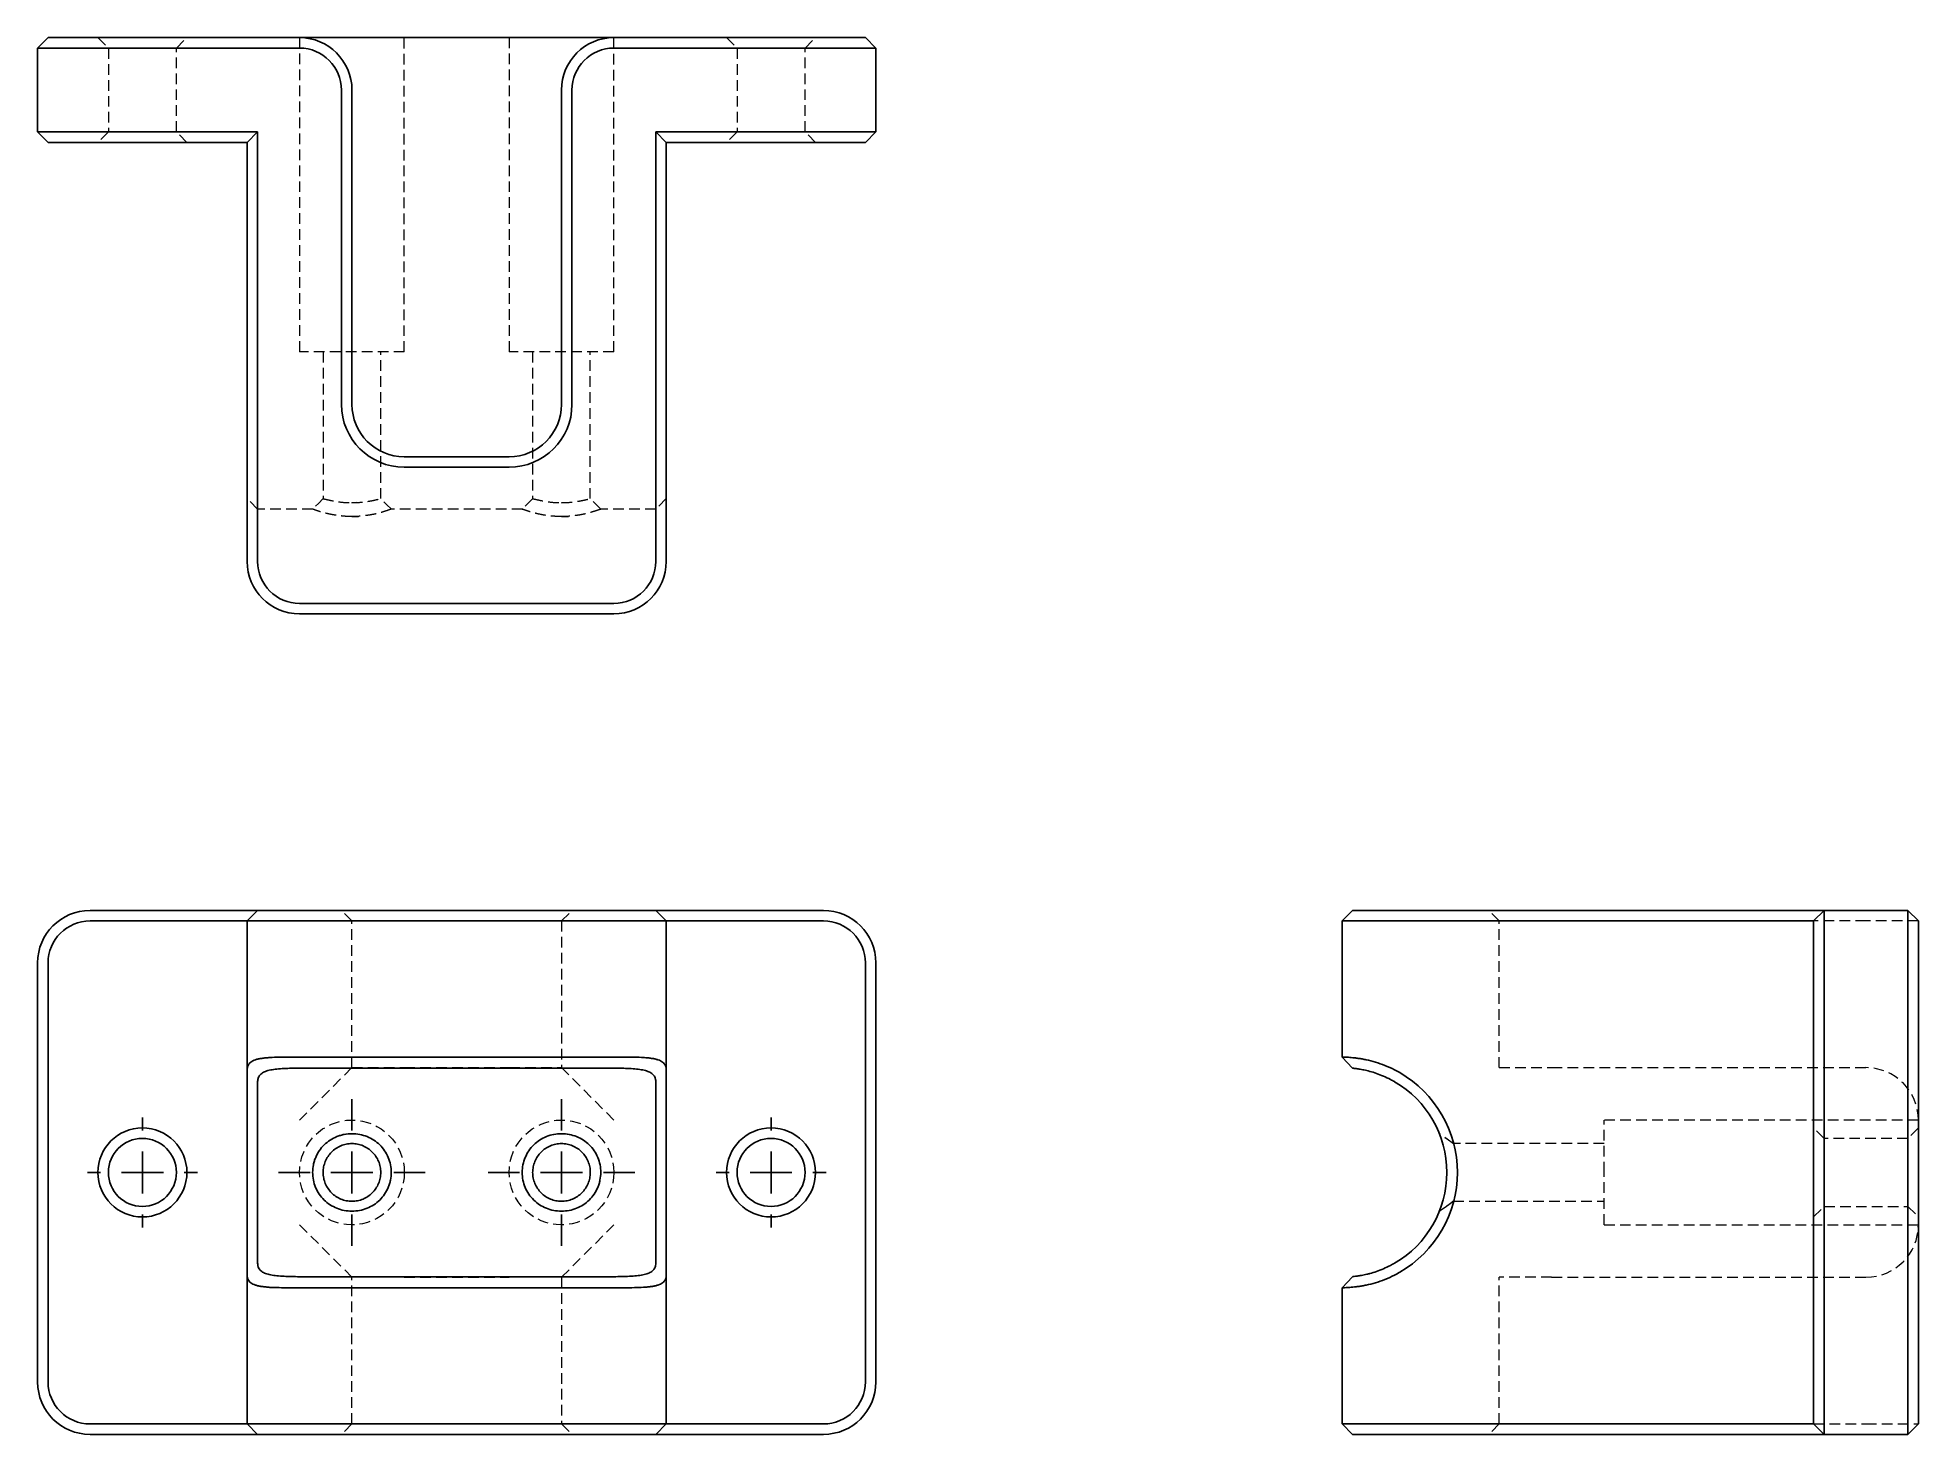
# Model space of a CAD drawing. Header units: millimetres. Extents: x 33 to 257, y 26 to 192.
import ezdxf

# ---------------------------------------------------------------- set-up
doc = ezdxf.new("R2010")
doc.units = ezdxf.units.MM
doc.linetypes.add('HIDDEN', pattern=[1.905, 1.27, -0.635])
doc.layers.add('10', color=7, linetype='Continuous')

# ---------------------------------------------------------------- blocks, each defined once
blk = doc.blocks.new('SW_CENTERMARKSYMBOL_0')
at = {"layer": '10', "color": 0}
for p, q in [((0, 5), (0, 8.75)), ((0, 0), (0, 2.5)), ((-5, 0), (-8.75, 0)), ((0, 0), (-2.5, 0)), ((0, 0), (0, -2.5)), ((0, 0), (2.5, 0)), ((5, 0), (8.75, 0)), ((0, -5), (0, -8.75))]:
    blk.add_line(p, q, dxfattribs=at)
blk = doc.blocks.new('SW_CENTERMARKSYMBOL_1')
at = {"layer": '10', "color": 0}
for p, q in [((0, 5), (0, 8.75)), ((0, 0), (0, 2.5)), ((-5, 0), (-8.75, 0)), ((0, 0), (-2.5, 0)), ((0, 0), (0, -2.5)), ((0, 0), (2.5, 0)), ((5, 0), (8.75, 0)), ((0, -5), (0, -8.75))]:
    blk.add_line(p, q, dxfattribs=at)
blk = doc.blocks.new('SW_CENTERMARKSYMBOL_2')
at = {"layer": '10', "color": 0}
for p, q in [((0, 5), (0, 6.5625)), ((0, 0), (0, 2.5)), ((-5, 0), (-6.5625, 0)), ((0, 0), (-2.5, 0)), ((0, 0), (0, -2.5)), ((0, 0), (2.5, 0)), ((5, 0), (6.5625, 0)), ((0, -5), (0, -6.5625))]:
    blk.add_line(p, q, dxfattribs=at)
blk = doc.blocks.new('SW_CENTERMARKSYMBOL_3')
at = {"layer": '10', "color": 0}
for p, q in [((0, 5), (0, 6.5625)), ((0, 0), (0, 2.5)), ((-5, 0), (-6.5625, 0)), ((0, 0), (-2.5, 0)), ((0, 0), (0, -2.5)), ((0, 0), (2.5, 0)), ((5, 0), (6.5625, 0)), ((0, -5), (0, -6.5625))]:
    blk.add_line(p, q, dxfattribs=at)

msp = doc.modelspace()

# ---------------------------------------------------------------- linework, layer by layer
at = {"color": 7, "linetype": 'Continuous', "lineweight": 25}
for p, q in [((34.25, 192.38), (33, 191.13)), ((33, 191.13), (39.25, 191.13)), ((33, 191.13), (33, 181.13)), ((39.25, 192.38), (34.25, 192.38)), ((64.25, 192.38), (39.25, 192.38)), ((39.25, 191.13), (64.25, 191.13)), ((70.5, 192.38), (64.25, 192.38)), ((95.5, 192.38), (70.5, 192.38)), ((101.75, 192.38), (95.5, 192.38)), ((126.75, 192.38), (101.75, 192.38)), ((101.75, 191.13), (126.75, 191.13)), ((131.75, 192.38), (126.75, 192.38)), ((126.75, 191.13), (133, 191.13)), ((131.75, 192.38), (133, 191.13)), ((133, 181.13), (133, 191.13)), ((69.25, 186.13), (69.25, 148.63)), ((70.5, 148.63), (70.5, 186.13)), ((95.5, 186.13), (95.5, 148.63)), ((96.75, 148.63), (96.75, 186.13)), ((39.25, 181.13), (33, 181.13)), ((34.25, 179.88), (33, 181.13)), ((34.25, 179.88), (39.25, 179.88)), ((59.25, 181.13), (39.25, 181.13)), ((39.25, 179.88), (58, 179.88)), ((59.25, 181.13), (58, 179.88)), ((58, 179.88), (58, 129.88)), ((59.25, 129.88), (59.25, 181.13)), ((126.75, 181.13), (106.75, 181.13)), ((106.75, 181.13), (106.75, 129.88)), ((108, 179.88), (106.75, 181.13)), ((108, 129.88), (108, 179.88)), ((108, 179.88), (126.75, 179.88)), ((133, 181.13), (126.75, 181.13)), ((126.75, 179.88), (131.75, 179.88)), ((131.75, 179.88), (133, 181.13)), ((89.25, 142.38), (76.75, 142.38)), ((76.75, 141.13), (89.25, 141.13)), ((101.75, 124.88), (64.25, 124.88)), ((64.25, 123.63), (101.75, 123.63)), ((59.25, 88.25), (39.25, 88.25)), ((58, 87), (59.25, 88.25)), ((64.25, 88.25), (59.25, 88.25)), ((101.75, 88.25), (64.25, 88.25)), ((106.75, 88.25), (101.75, 88.25)), ((108, 87), (106.75, 88.25)), ((126.75, 88.25), (106.75, 88.25)), ((188.63, 87), (189.88, 88.25)), ((194.88, 88.25), (189.88, 88.25)), ((246.13, 88.25), (194.88, 88.25)), ((244.88, 87), (246.13, 88.25)), ((256.13, 88.25), (246.13, 88.25)), ((246.13, 82), (246.13, 88.25)), ((256.13, 88.25), (256.13, 82)), ((257.38, 87), (256.13, 88.25)), ((39.25, 87), (58, 87)), ((58, 87), (64.25, 87)), ((58, 87), (58, 69.25)), ((64.25, 87), (101.75, 87)), ((101.75, 87), (108, 87)), ((108, 69.25), (108, 87)), ((108, 87), (126.75, 87)), ((188.63, 87), (194.88, 87)), ((188.63, 87), (188.63, 70.75)), ((194.88, 87), (244.88, 87)), ((244.88, 87), (244.88, 82)), ((257.38, 82), (257.38, 87)), ((33, 82), (33, 32)), ((34.25, 32), (34.25, 82)), ((131.75, 82), (131.75, 32)), ((133, 32), (133, 82)), ((244.88, 82), (244.88, 32)), ((246.13, 32), (246.13, 82)), ((256.13, 82), (256.13, 32)), ((257.38, 32), (257.38, 82)), ((101.75, 70.75), (64.25, 70.75)), ((188.63, 70.75), (189.88, 69.44)), ((58, 68.91), (58, 45.09)), ((59.25, 46.17), (59.25, 67.83)), ((64.25, 69.44), (101.75, 69.44)), ((106.75, 67.83), (106.75, 46.17)), ((108, 45.09), (108, 68.91)), ((58, 44.75), (58, 27)), ((101.75, 44.56), (64.25, 44.56)), ((64.25, 43.25), (101.75, 43.25)), ((108, 27), (108, 44.75)), ((188.63, 43.25), (189.88, 44.56)), ((188.63, 43.25), (188.63, 27)), ((244.88, 32), (244.88, 27)), ((246.13, 25.75), (246.13, 32)), ((256.13, 32), (256.13, 25.75)), ((257.38, 27), (257.38, 32)), ((58, 27), (39.25, 27)), ((64.25, 27), (58, 27)), ((58, 27), (59.25, 25.75)), ((101.75, 27), (64.25, 27)), ((108, 27), (101.75, 27)), ((108, 27), (106.75, 25.75)), ((126.75, 27), (108, 27)), ((188.63, 27), (189.88, 25.75)), ((194.88, 27), (188.63, 27)), ((244.88, 27), (194.88, 27)), ((244.88, 27), (246.13, 25.75)), ((257.38, 27), (256.13, 25.75)), ((39.25, 25.75), (59.25, 25.75)), ((59.25, 25.75), (64.25, 25.75)), ((64.25, 25.75), (101.75, 25.75)), ((101.75, 25.75), (106.75, 25.75)), ((106.75, 25.75), (126.75, 25.75)), ((189.88, 25.75), (194.88, 25.75)), ((194.88, 25.75), (246.13, 25.75)), ((246.13, 25.75), (256.13, 25.75))]:
    msp.add_line(p, q, dxfattribs=at)
at = {"color": 7, "linetype": 'HIDDEN', "lineweight": 18}
for p, q in [((40.19, 192.38), (41.44, 191.13)), ((41.44, 191.13), (41.44, 181.13)), ((49.56, 191.13), (50.81, 192.38)), ((49.56, 181.13), (49.56, 191.13)), ((64.25, 192.38), (64.25, 154.88)), ((76.75, 154.88), (76.75, 192.38)), ((89.25, 192.38), (89.25, 154.88)), ((101.75, 154.88), (101.75, 192.38)), ((115.19, 192.38), (116.44, 191.13)), ((116.44, 191.13), (116.44, 181.13)), ((124.56, 191.13), (125.81, 192.38)), ((124.56, 181.13), (124.56, 191.13)), ((41.44, 181.13), (40.19, 179.88)), ((50.81, 179.88), (49.56, 181.13)), ((116.44, 181.13), (115.19, 179.88)), ((125.81, 179.88), (124.56, 181.13)), ((76.75, 154.88), (64.25, 154.88)), ((67.06, 154.88), (67.06, 137.37)), ((73.94, 137.38), (73.94, 154.88)), ((101.75, 154.88), (89.25, 154.88)), ((92.06, 154.88), (92.06, 137.37)), ((98.94, 137.38), (98.94, 154.88)), ((59.25, 136.13), (58, 137.38)), ((70.99, 136.92), (70.5, 136.9)), ((108, 137.38), (106.75, 136.13)), ((65.83, 136.13), (59.25, 136.13)), ((90.83, 136.13), (75.17, 136.13)), ((106.75, 136.13), (100.17, 136.13)), ((64.25, 124.88), (101.75, 124.88)), ((70.5, 87), (69.25, 88.25)), ((95.5, 87), (96.75, 88.25)), ((207.38, 87), (206.13, 88.25)), ((70.5, 69.5), (70.5, 87)), ((95.5, 87), (95.5, 69.5)), ((207.38, 69.5), (207.38, 87)), ((251.13, 87), (244.88, 87)), ((257.38, 87), (251.13, 87)), ((70.5, 69.5), (64.25, 63.25)), ((70.5, 69.5), (76.75, 69.5)), ((76.75, 69.5), (89.25, 69.5)), ((89.25, 69.5), (95.5, 69.5)), ((101.75, 63.25), (95.5, 69.5)), ((207.38, 69.5), (213.63, 69.5)), ((213.63, 69.5), (251.13, 69.5)), ((219.88, 57), (219.88, 63.25)), ((257.38, 63.25), (219.88, 63.25)), ((246.13, 61.06), (244.88, 62.31)), ((256.13, 61.06), (246.13, 61.06)), ((257.38, 62.31), (256.13, 61.06)), ((201.9, 60.44), (201.91, 60.39)), ((219.88, 60.44), (201.9, 60.44)), ((201.9, 60.44), (201.9, 60.44)), ((219.88, 50.75), (219.88, 57)), ((200.25, 52.38), (200.34, 52.45)), ((200.34, 52.45), (201.07, 52.97)), ((201.09, 52.98), (201.8, 53.49)), ((201.8, 53.49), (201.9, 53.56)), ((201.9, 53.56), (201.93, 53.65)), ((201.9, 53.56), (219.88, 53.56)), ((244.88, 51.69), (246.13, 52.94)), ((246.13, 52.94), (256.13, 52.94)), ((256.13, 52.94), (257.38, 51.69)), ((64.25, 50.75), (70.5, 44.5)), ((95.5, 44.5), (101.75, 50.75)), ((219.88, 50.75), (257.38, 50.75)), ((76.75, 44.5), (70.5, 44.5)), ((70.5, 27), (70.5, 44.5)), ((76.75, 44.5), (89.25, 44.5)), ((95.5, 44.5), (89.25, 44.5)), ((95.5, 44.5), (95.5, 27)), ((207.38, 27), (207.38, 44.5)), ((213.63, 44.5), (207.38, 44.5)), ((213.63, 44.5), (251.13, 44.5)), ((70.5, 27), (69.25, 25.75)), ((95.5, 27), (96.75, 25.75)), ((207.38, 27), (206.13, 25.75)), ((244.88, 27), (251.13, 27)), ((251.13, 27), (257.38, 27))]:
    msp.add_line(p, q, dxfattribs=at)
at = {"color": 7, "linetype": 'HIDDEN', "lineweight": 18, "flags": 128}
for points in [[(67.07, 137.39), (66.5, 136.82), (65.8, 136.12)], [(75.2, 136.12), (74.62, 136.7), (73.93, 137.39)], [(92.07, 137.39), (91.44, 136.76), (90.8, 136.12)], [(100.19, 136.12), (99.62, 136.7), (98.93, 137.39)], [(201.91, 60.42), (201.16, 60.95), (200.24, 61.61)], [(201.92, 60.41), (201.16, 60.95), (200.24, 61.61)]]:
    msp.add_lwpolyline(points, dxfattribs=at)
at = {"color": 7, "linetype": 'HIDDEN', "lineweight": 18}
for centre in [(70.5, 57), (95.5, 57)]:
    msp.add_circle(centre, 6.25, dxfattribs=at)
at = {"color": 7, "linetype": 'Continuous', "lineweight": 25}
for centre, radius in [((45.5, 57), 5.31), ((45.5, 57), 4.06), ((120.5, 57), 5.31), ((120.5, 57), 4.06)]:
    msp.add_circle(centre, radius, dxfattribs=at)
for centre, radius, start, end in [((64.25, 186.13), 6.25, 0, 90), ((64.25, 186.13), 5, 0, 90), ((101.75, 186.13), 6.25, 90, 180), ((101.75, 186.13), 5, 90, 180), ((76.75, 148.63), 7.5, 180, 270), ((76.75, 148.63), 6.25, 180, 270), ((89.25, 148.63), 7.5, 270, 0), ((89.25, 148.63), 6.25, 270, 0), ((64.25, 129.88), 6.25, 180, 270), ((64.25, 129.88), 5, 180, 270), ((101.75, 129.88), 5, 270, 0), ((101.75, 129.88), 6.25, 270, 0), ((39.25, 82), 6.25, 90, 180), ((126.75, 82), 6.25, 0, 90), ((39.25, 82), 5, 90, 180), ((126.75, 82), 5, 0, 90), ((188.63, 57), 12.5, 300, 60), ((188.63, 57), 13.75, 300, 60), ((39.25, 32), 6.25, 180, 270), ((39.25, 32), 5, 180, 270), ((126.75, 32), 5, 270, 0), ((126.75, 32), 6.25, 270, 0)]:
    msp.add_arc(centre, radius, start, end, dxfattribs=at)
at = {"color": 7, "linetype": 'HIDDEN', "lineweight": 18}
for centre, start, end in [((251.13, 63.25), 0, 90), ((251.13, 50.75), 270, 0)]:
    msp.add_arc(centre, 6.25, start, end, dxfattribs=at)
for points, knots in [([(67.09, 137.37), (67.08, 137.38), (67.03, 137.39), (67.29, 137.32), (67.87, 137.19), (68.77, 137.01), (69.71, 136.91), (70.3, 136.9), (70.5, 136.9)], [0, 0, 0, 0, 0.040193, 0.248357, 0.456646, 0.671888, 0.889345, 1, 1, 1, 1]), ([(70.5, 136.9), (70.85, 136.91), (71.57, 136.93), (72.57, 137.08), (73.38, 137.24), (73.78, 137.34), (73.9, 137.37), (73.93, 137.38), (73.93, 137.38), (73.94, 137.38), (73.94, 137.38), (73.94, 137.38)], [0, 0, 0, 0, 0.1939926, 0.3993213, 0.6131437, 0.8300267, 0.9139757, 0.9566879, 0.9781364, 0.9996103, 1, 1, 1, 1]), ([(92.09, 137.37), (92.08, 137.38), (92.03, 137.39), (92.29, 137.32), (92.88, 137.19), (93.79, 137.01), (94.72, 136.91), (95.31, 136.9), (95.5, 136.9)], [0, 0, 0, 0, 0.042043, 0.250164, 0.459413, 0.673577, 0.891325, 1, 1, 1, 1]), ([(95.5, 136.9), (95.86, 136.91), (96.58, 136.93), (97.27, 137.04), (97.64, 137.1), (97.75, 137.12), (97.85, 137.14), (97.99, 137.17), (98.12, 137.19), (98.23, 137.22), (98.32, 137.24), (98.48, 137.27), (98.77, 137.34), (98.91, 137.38), (98.94, 137.38), (98.94, 137.38), (98.94, 137.38)], [0, 0, 0, 0, 0.195847, 0.401596, 0.42805, 0.454504, 0.480959, 0.507413, 0.560355, 0.586809, 0.613263, 0.639718, 0.745886, 0.958237, 0.980028, 1, 1, 1, 1]), ([(70.5, 135.25), (70.24, 135.25), (69.71, 135.26), (68.96, 135.34), (68.25, 135.45), (67.59, 135.58), (67, 135.73), (66.53, 135.88), (66.16, 136), (65.93, 136.09), (65.81, 136.13), (65.83, 136.13), (65.83, 136.12)], [0, 0, 0, 0, 0.105302, 0.213729, 0.316682, 0.422328, 0.530742, 0.642794, 0.745142, 0.850318, 0.953425, 1, 1, 1, 1]), ([(75.17, 136.12), (75.18, 136.13), (75.19, 136.13), (75.07, 136.09), (74.83, 136), (74.48, 135.88), (74.04, 135.75), (73.49, 135.6), (72.86, 135.46), (72.14, 135.35), (71.34, 135.26), (70.79, 135.25), (70.5, 135.25)], [0, 0, 0, 0, 0.0529844, 0.1535068, 0.2571421, 0.3561392, 0.4577731, 0.5608127, 0.666607, 0.7738221, 0.8843331, 1, 1, 1, 1]), ([(70.5, 135.25), (70.76, 135.25), (71.04, 135.25), (71.31, 135.27), (71.33, 135.28)], [0, 0, 0, 0, 0.911221, 1, 1, 1, 1]), ([(95.5, 135.25), (95.25, 135.25), (94.73, 135.26), (93.97, 135.33), (93.26, 135.44), (92.6, 135.58), (92.02, 135.73), (91.54, 135.88), (91.17, 136), (90.93, 136.09), (90.81, 136.13), (90.82, 136.13), (90.83, 136.12)], [0, 0, 0, 0, 0.104151, 0.211334, 0.315052, 0.421642, 0.528104, 0.637735, 0.74284, 0.851219, 0.953307, 1, 1, 1, 1]), ([(100.17, 136.12), (100.17, 136.13), (100.19, 136.13), (100.07, 136.09), (99.84, 136), (99.49, 135.89), (99.04, 135.75), (98.49, 135.6), (97.86, 135.46), (97.15, 135.35), (96.35, 135.26), (95.79, 135.25), (95.5, 135.25)], [0, 0, 0, 0, 0.051587, 0.151575, 0.25442, 0.355467, 0.459423, 0.561398, 0.666056, 0.772409, 0.8819, 1, 1, 1, 1]), ([(95.5, 135.25), (95.76, 135.25), (96.03, 135.25), (96.3, 135.27), (96.32, 135.27)], [0, 0, 0, 0, 0.9220893, 1, 1, 1, 1]), ([(200.24, 52.38), (200.25, 52.39), (200.29, 52.41), (200.33, 52.44), (200.34, 52.45)], [0, 0, 0, 0, 0.503283, 1, 1, 1, 1]), ([(200.26, 52.4), (200.27, 52.41), (200.3, 52.42), (200.33, 52.44), (200.34, 52.45)], [0, 0, 0, 0, 0.389066, 1, 1, 1, 1]), ([(200.26, 52.4), (200.27, 52.41), (200.3, 52.42), (200.33, 52.44), (200.34, 52.45)], [0, 0, 0, 0, 0.387138, 1, 1, 1, 1]), ([(201.07, 52.97), (201.12, 53.01), (201.2, 53.06), (201.32, 53.15), (201.45, 53.24), (201.61, 53.36), (201.73, 53.45), (201.8, 53.49)], [0, 0, 0, 0, 0.2499459, 0.3643213, 0.4778588, 0.7193742, 1, 1, 1, 1]), ([(201.09, 52.98), (201.23, 53.08), (201.5, 53.28), (201.79, 53.51), (201.93, 53.62)], [0, 0, 0, 0, 0.508384, 1, 1, 1, 1])]:
    msp.add_open_spline(points, degree=3, knots=knots, dxfattribs=at)
at = {"color": 7, "linetype": 'Continuous', "lineweight": 25}
for points, knots in [([(64.25, 70.75), (63.83, 70.75), (63.41, 70.75), (62.59, 70.74), (62.19, 70.75), (61.42, 70.74), (61.06, 70.73), (60.54, 70.69), (60.37, 70.68), (60.05, 70.65), (59.9, 70.63), (59.61, 70.59), (59.48, 70.56), (59.22, 70.51), (59.1, 70.48), (58.76, 70.36), (58.58, 70.27), (58.29, 70.04), (58.18, 69.91), (58.03, 69.61), (58, 69.44), (58, 69.25)], [0, 0, 0, 0, 0.125, 0.125, 0.25, 0.25, 0.375, 0.375, 0.4375, 0.4375, 0.5, 0.5, 0.5625, 0.5625, 0.625, 0.625, 0.75, 0.75, 0.875, 0.875, 1, 1, 1, 1]), ([(108, 69.25), (108, 69.44), (107.97, 69.61), (107.82, 69.91), (107.71, 70.05), (107.42, 70.27), (107.24, 70.36), (106.9, 70.47), (106.78, 70.51), (106.53, 70.57), (106.39, 70.59), (106.1, 70.63), (105.95, 70.65), (105.63, 70.68), (105.46, 70.7), (104.95, 70.73), (104.58, 70.74), (103.81, 70.75), (103.41, 70.75), (102.59, 70.75), (102.17, 70.75), (101.75, 70.75)], [0, 0, 0, 0, 0.125, 0.125, 0.25, 0.25, 0.375, 0.375, 0.4375, 0.4375, 0.5, 0.5, 0.5625, 0.5625, 0.625, 0.625, 0.75, 0.75, 0.875, 0.875, 1, 1, 1, 1]), ([(194.88, 69.25), (194.5, 69.44), (194.12, 69.61), (193.36, 69.91), (192.97, 70.05), (192.22, 70.27), (191.86, 70.36), (191.34, 70.47), (191.17, 70.51), (190.84, 70.57), (190.69, 70.59), (190.39, 70.63), (190.25, 70.65), (189.98, 70.68), (189.85, 70.7), (189.49, 70.73), (189.29, 70.74), (188.97, 70.75), (188.84, 70.75), (188.67, 70.75), (188.63, 70.75), (188.63, 70.75)], [0, 0, 0, 0, 0.125, 0.125, 0.25, 0.25, 0.375, 0.375, 0.4375, 0.4375, 0.5, 0.5, 0.5625, 0.5625, 0.625, 0.625, 0.75, 0.75, 0.875, 0.875, 1, 1, 1, 1]), ([(59.27, 68.09), (59.3, 68.23), (59.35, 68.37), (59.5, 68.61), (59.6, 68.72), (59.86, 68.91), (60.01, 68.99), (60.28, 69.09), (60.38, 69.12), (60.58, 69.18), (60.69, 69.2), (61.04, 69.27), (61.28, 69.31), (61.82, 69.36), (62.1, 69.38), (62.69, 69.41), (62.99, 69.42), (63.61, 69.43), (63.93, 69.44), (64.25, 69.44)], [0, 0, 0, 0, 0.125, 0.125, 0.25, 0.25, 0.375, 0.375, 0.4375, 0.4375, 0.5, 0.5, 0.625, 0.625, 0.75, 0.75, 0.875, 0.875, 1, 1, 1, 1]), ([(101.75, 69.44), (102.07, 69.44), (102.38, 69.43), (103, 69.42), (103.31, 69.41), (103.9, 69.38), (104.18, 69.36), (104.71, 69.31), (104.96, 69.27), (105.42, 69.18), (105.62, 69.12), (105.98, 68.99), (106.14, 68.91), (106.53, 68.62), (106.68, 68.38), (106.73, 68.09)], [0, 0, 0, 0, 0.125, 0.125, 0.25, 0.25, 0.375, 0.375, 0.5, 0.5, 0.625, 0.625, 0.75, 0.75, 1, 1, 1, 1]), ([(189.88, 69.44), (189.88, 69.44), (189.91, 69.43), (190.03, 69.42), (190.12, 69.41), (190.35, 69.38), (190.49, 69.36), (190.83, 69.31), (191.03, 69.27), (191.45, 69.18), (191.68, 69.12), (192.18, 68.99), (192.45, 68.91), (193.26, 68.62), (193.84, 68.38), (194.4, 68.09)], [0, 0, 0, 0, 0.125, 0.125, 0.25, 0.25, 0.375, 0.375, 0.5, 0.5, 0.625, 0.625, 0.75, 0.75, 1, 1, 1, 1]), ([(70.5, 61.62), (70.19, 61.62), (69.88, 61.59), (69.43, 61.5), (69.29, 61.47), (68.99, 61.38), (68.85, 61.33), (68.42, 61.16), (68.15, 61.02), (67.64, 60.69), (67.4, 60.5), (66.97, 60.08), (66.78, 59.85), (66.44, 59.35), (66.29, 59.08), (66.12, 58.66), (66.06, 58.52), (65.97, 58.22), (65.93, 58.07), (65.84, 57.62), (65.81, 57.32), (65.81, 56.7), (65.84, 56.39), (65.96, 55.79), (66.05, 55.5), (66.29, 54.93), (66.43, 54.66), (66.77, 54.16), (66.97, 53.92), (67.4, 53.5), (67.63, 53.31), (68.14, 52.98), (68.42, 52.84), (68.98, 52.61), (69.27, 52.52), (69.88, 52.41), (70.19, 52.38), (70.5, 52.38)], [0, 0, 0, 0, 0.0625, 0.0625, 0.09375, 0.09375, 0.125, 0.125, 0.1875, 0.1875, 0.25, 0.25, 0.3125, 0.3125, 0.375, 0.375, 0.40625, 0.40625, 0.4375, 0.4375, 0.5, 0.5, 0.5625, 0.5625, 0.625, 0.625, 0.6875, 0.6875, 0.75, 0.75, 0.8125, 0.8125, 0.875, 0.875, 0.9375, 0.9375, 1, 1, 1, 1]), ([(70.5, 52.38), (70.81, 52.38), (71.12, 52.41), (71.72, 52.52), (72.02, 52.61), (72.58, 52.84), (72.85, 52.98), (73.36, 53.31), (73.6, 53.5), (74.03, 53.92), (74.22, 54.15), (74.56, 54.66), (74.71, 54.92), (74.89, 55.34), (74.94, 55.49), (75.03, 55.78), (75.07, 55.93), (75.16, 56.38), (75.19, 56.69), (75.19, 57.3), (75.16, 57.61), (75.04, 58.21), (74.95, 58.5), (74.71, 59.07), (74.57, 59.34), (74.23, 59.84), (74.03, 60.08), (73.6, 60.5), (73.37, 60.69), (72.86, 61.02), (72.58, 61.16), (72.02, 61.39), (71.73, 61.47), (71.12, 61.59), (70.81, 61.62), (70.5, 61.62)], [0, 0, 0, 0, 0.0625, 0.0625, 0.125, 0.125, 0.1875, 0.1875, 0.25, 0.25, 0.3125, 0.3125, 0.375, 0.375, 0.40625, 0.40625, 0.4375, 0.4375, 0.5, 0.5, 0.5625, 0.5625, 0.625, 0.625, 0.6875, 0.6875, 0.75, 0.75, 0.8125, 0.8125, 0.875, 0.875, 0.9375, 0.9375, 1, 1, 1, 1]), ([(95.5, 61.62), (95.19, 61.62), (94.89, 61.59), (94.28, 61.48), (93.98, 61.39), (93.42, 61.16), (93.15, 61.02), (92.64, 60.69), (92.4, 60.5), (91.97, 60.08), (91.77, 59.85), (91.43, 59.34), (91.29, 59.07), (91.06, 58.51), (90.96, 58.22), (90.84, 57.61), (90.81, 57.31), (90.81, 56.69), (90.84, 56.38), (90.96, 55.78), (91.05, 55.49), (91.29, 54.92), (91.44, 54.66), (91.77, 54.16), (91.97, 53.92), (92.4, 53.5), (92.64, 53.31), (93.15, 52.98), (93.42, 52.84), (93.98, 52.61), (94.27, 52.52), (94.88, 52.41), (95.19, 52.38), (95.5, 52.38)], [0, 0, 0, 0, 0.0625, 0.0625, 0.125, 0.125, 0.1875, 0.1875, 0.25, 0.25, 0.3125, 0.3125, 0.375, 0.375, 0.4375, 0.4375, 0.5, 0.5, 0.5625, 0.5625, 0.625, 0.625, 0.6875, 0.6875, 0.75, 0.75, 0.8125, 0.8125, 0.875, 0.875, 0.9375, 0.9375, 1, 1, 1, 1]), ([(95.5, 52.38), (95.81, 52.38), (96.12, 52.41), (96.72, 52.52), (97.02, 52.61), (97.58, 52.84), (97.85, 52.98), (98.36, 53.31), (98.6, 53.5), (99.03, 53.92), (99.22, 54.15), (99.56, 54.66), (99.71, 54.92), (99.89, 55.34), (99.94, 55.49), (100.03, 55.78), (100.06, 55.93), (100.15, 56.38), (100.19, 56.69), (100.19, 57.3), (100.16, 57.61), (100.04, 58.21), (99.95, 58.51), (99.71, 59.08), (99.57, 59.34), (99.23, 59.84), (99.03, 60.08), (98.6, 60.5), (98.37, 60.69), (97.86, 61.02), (97.58, 61.16), (97.02, 61.39), (96.73, 61.47), (96.12, 61.59), (95.81, 61.62), (95.5, 61.62)], [0, 0, 0, 0, 0.0625, 0.0625, 0.125, 0.125, 0.1875, 0.1875, 0.25, 0.25, 0.3125, 0.3125, 0.375, 0.375, 0.40625, 0.40625, 0.4375, 0.4375, 0.5, 0.5, 0.5625, 0.5625, 0.625, 0.625, 0.6875, 0.6875, 0.75, 0.75, 0.8125, 0.8125, 0.875, 0.875, 0.9375, 0.9375, 1, 1, 1, 1]), ([(70.5, 53.56), (70.27, 53.56), (70.05, 53.58), (69.61, 53.67), (69.39, 53.74), (68.97, 53.91), (68.78, 54.02), (68.4, 54.27), (68.23, 54.41), (67.91, 54.73), (67.77, 54.9), (67.52, 55.27), (67.41, 55.47), (67.24, 55.89), (67.17, 56.1), (67.09, 56.55), (67.06, 56.77), (67.06, 57.22), (67.08, 57.45), (67.17, 57.89), (67.24, 58.11), (67.41, 58.53), (67.52, 58.72), (67.77, 59.1), (67.91, 59.27), (68.23, 59.59), (68.4, 59.73), (68.77, 59.98), (68.97, 60.09), (69.39, 60.26), (69.6, 60.33), (70.04, 60.41), (70.27, 60.44), (70.5, 60.44)], [0, 0, 0, 0, 0.0625, 0.0625, 0.125, 0.125, 0.1875, 0.1875, 0.25, 0.25, 0.3125, 0.3125, 0.375, 0.375, 0.4375, 0.4375, 0.5, 0.5, 0.5625, 0.5625, 0.625, 0.625, 0.6875, 0.6875, 0.75, 0.75, 0.8125, 0.8125, 0.875, 0.875, 0.9375, 0.9375, 1, 1, 1, 1]), ([(70.5, 60.44), (70.73, 60.44), (70.95, 60.41), (71.39, 60.33), (71.61, 60.26), (72.03, 60.09), (72.22, 59.98), (72.6, 59.73), (72.77, 59.59), (73.09, 59.28), (73.23, 59.1), (73.48, 58.73), (73.59, 58.53), (73.76, 58.12), (73.83, 57.9), (73.92, 57.45), (73.94, 57.23), (73.94, 56.77), (73.91, 56.54), (73.83, 56.1), (73.76, 55.88), (73.59, 55.47), (73.48, 55.27), (73.23, 54.9), (73.09, 54.72), (72.77, 54.41), (72.6, 54.27), (72.22, 54.02), (72.03, 53.91), (71.61, 53.74), (71.4, 53.67), (70.95, 53.58), (70.73, 53.56), (70.5, 53.56)], [0, 0, 0, 0, 0.0625, 0.0625, 0.125, 0.125, 0.1875, 0.1875, 0.25, 0.25, 0.3125, 0.3125, 0.375, 0.375, 0.4375, 0.4375, 0.5, 0.5, 0.5625, 0.5625, 0.625, 0.625, 0.6875, 0.6875, 0.75, 0.75, 0.8125, 0.8125, 0.875, 0.875, 0.9375, 0.9375, 1, 1, 1, 1]), ([(95.5, 53.56), (95.27, 53.56), (95.05, 53.58), (94.61, 53.67), (94.39, 53.74), (93.97, 53.91), (93.77, 54.02), (93.4, 54.27), (93.23, 54.41), (92.91, 54.73), (92.77, 54.9), (92.52, 55.28), (92.41, 55.47), (92.24, 55.89), (92.17, 56.11), (92.08, 56.55), (92.06, 56.77), (92.06, 57.23), (92.09, 57.45), (92.17, 57.89), (92.24, 58.11), (92.41, 58.53), (92.52, 58.73), (92.77, 59.1), (92.91, 59.27), (93.23, 59.59), (93.4, 59.73), (93.77, 59.98), (93.97, 60.09), (94.39, 60.26), (94.6, 60.33), (95.05, 60.41), (95.27, 60.44), (95.5, 60.44)], [0, 0, 0, 0, 0.0625, 0.0625, 0.125, 0.125, 0.1875, 0.1875, 0.25, 0.25, 0.3125, 0.3125, 0.375, 0.375, 0.4375, 0.4375, 0.5, 0.5, 0.5625, 0.5625, 0.625, 0.625, 0.6875, 0.6875, 0.75, 0.75, 0.8125, 0.8125, 0.875, 0.875, 0.9375, 0.9375, 1, 1, 1, 1]), ([(95.5, 60.44), (95.73, 60.44), (95.95, 60.41), (96.39, 60.33), (96.61, 60.26), (97.03, 60.09), (97.22, 59.98), (97.6, 59.73), (97.77, 59.59), (98.25, 59.11), (98.51, 58.73), (98.76, 58.1), (98.83, 57.89), (98.92, 57.45), (98.94, 57.22), (98.94, 56.76), (98.91, 56.54), (98.82, 56.1), (98.76, 55.88), (98.58, 55.47), (98.48, 55.27), (98.23, 54.9), (98.08, 54.72), (97.77, 54.41), (97.6, 54.27), (97.22, 54.02), (97.03, 53.91), (96.61, 53.74), (96.39, 53.67), (95.95, 53.58), (95.73, 53.56), (95.5, 53.56)], [0, 0, 0, 0, 0.0625, 0.0625, 0.125, 0.125, 0.1875, 0.1875, 0.25, 0.25, 0.375, 0.375, 0.4375, 0.4375, 0.5, 0.5, 0.5625, 0.5625, 0.625, 0.625, 0.6875, 0.6875, 0.75, 0.75, 0.8125, 0.8125, 0.875, 0.875, 0.9375, 0.9375, 1, 1, 1, 1]), ([(64.25, 44.56), (63.93, 44.56), (63.62, 44.57), (63, 44.58), (62.69, 44.59), (62.1, 44.62), (61.82, 44.64), (61.29, 44.69), (61.04, 44.73), (60.58, 44.82), (60.38, 44.88), (60.02, 45.01), (59.86, 45.09), (59.47, 45.38), (59.32, 45.62), (59.27, 45.91)], [0, 0, 0, 0, 0.125, 0.125, 0.25, 0.25, 0.375, 0.375, 0.5, 0.5, 0.625, 0.625, 0.75, 0.75, 1, 1, 1, 1]), ([(106.73, 45.91), (106.7, 45.77), (106.65, 45.63), (106.5, 45.39), (106.4, 45.28), (106.14, 45.09), (105.99, 45.01), (105.72, 44.91), (105.62, 44.88), (105.42, 44.82), (105.31, 44.8), (104.96, 44.73), (104.72, 44.69), (104.19, 44.64), (103.9, 44.62), (103.31, 44.59), (103.01, 44.58), (102.39, 44.57), (102.07, 44.56), (101.75, 44.56)], [0, 0, 0, 0, 0.125, 0.125, 0.25, 0.25, 0.375, 0.375, 0.4375, 0.4375, 0.5, 0.5, 0.625, 0.625, 0.75, 0.75, 0.875, 0.875, 1, 1, 1, 1]), ([(194.4, 45.91), (194.12, 45.77), (193.84, 45.63), (193.28, 45.39), (193, 45.28), (192.45, 45.09), (192.19, 45.01), (191.82, 44.91), (191.7, 44.88), (191.46, 44.82), (191.35, 44.8), (191.03, 44.73), (190.83, 44.69), (190.5, 44.64), (190.35, 44.62), (190.12, 44.59), (190.04, 44.58), (189.91, 44.57), (189.88, 44.56), (189.88, 44.56)], [0, 0, 0, 0, 0.125, 0.125, 0.25, 0.25, 0.375, 0.375, 0.4375, 0.4375, 0.5, 0.5, 0.625, 0.625, 0.75, 0.75, 0.875, 0.875, 1, 1, 1, 1]), ([(58, 44.75), (58, 44.56), (58.03, 44.39), (58.18, 44.09), (58.29, 43.95), (58.58, 43.73), (58.76, 43.64), (59.1, 43.53), (59.22, 43.49), (59.47, 43.43), (59.61, 43.41), (59.9, 43.37), (60.05, 43.35), (60.37, 43.32), (60.54, 43.3), (61.05, 43.27), (61.42, 43.26), (62.19, 43.25), (62.59, 43.25), (63.41, 43.25), (63.83, 43.25), (64.25, 43.25)], [0, 0, 0, 0, 0.125, 0.125, 0.25, 0.25, 0.375, 0.375, 0.4375, 0.4375, 0.5, 0.5, 0.5625, 0.5625, 0.625, 0.625, 0.75, 0.75, 0.875, 0.875, 1, 1, 1, 1]), ([(101.75, 43.25), (102.17, 43.25), (102.59, 43.24), (103.41, 43.24), (103.81, 43.25), (104.58, 43.26), (104.94, 43.28), (105.46, 43.31), (105.63, 43.32), (105.95, 43.35), (106.1, 43.37), (106.39, 43.41), (106.52, 43.43), (106.78, 43.49), (106.9, 43.53), (107.24, 43.64), (107.42, 43.73), (107.71, 43.95), (107.82, 44.08), (107.97, 44.39), (108, 44.56), (108, 44.75)], [0, 0, 0, 0, 0.125, 0.125, 0.25, 0.25, 0.375, 0.375, 0.4375, 0.4375, 0.5, 0.5, 0.5625, 0.5625, 0.625, 0.625, 0.75, 0.75, 0.875, 0.875, 1, 1, 1, 1]), ([(188.63, 43.25), (188.63, 43.25), (188.67, 43.24), (188.84, 43.24), (188.97, 43.25), (189.29, 43.26), (189.49, 43.28), (189.85, 43.31), (189.98, 43.32), (190.25, 43.35), (190.39, 43.37), (190.69, 43.41), (190.84, 43.43), (191.17, 43.49), (191.34, 43.53), (191.86, 43.64), (192.22, 43.73), (192.97, 43.95), (193.36, 44.08), (194.13, 44.39), (194.5, 44.56), (194.88, 44.75)], [0, 0, 0, 0, 0.125, 0.125, 0.25, 0.25, 0.375, 0.375, 0.4375, 0.4375, 0.5, 0.5, 0.5625, 0.5625, 0.625, 0.625, 0.75, 0.75, 0.875, 0.875, 1, 1, 1, 1])]:
    msp.add_open_spline(points, degree=3, knots=knots, dxfattribs=at)
for points in [[(58, 69.25), (58, 69.14), (58, 69.02), (58, 68.91)], [(59.25, 67.83), (59.25, 67.92), (59.26, 68), (59.27, 68.09)], [(106.73, 68.09), (106.74, 68), (106.75, 67.92), (106.75, 67.83)], [(108, 68.91), (108, 69.02), (108, 69.14), (108, 69.25)], [(194.4, 68.09), (194.57, 68), (194.72, 67.92), (194.88, 67.83)], [(195.51, 68.91), (195.3, 69.02), (195.1, 69.14), (194.88, 69.25)], [(58, 45.09), (58, 44.98), (58, 44.86), (58, 44.75)], [(59.27, 45.91), (59.26, 46), (59.25, 46.08), (59.25, 46.17)], [(106.75, 46.17), (106.75, 46.08), (106.74, 46), (106.73, 45.91)], [(108, 44.75), (108, 44.86), (108, 44.98), (108, 45.09)], [(194.88, 46.17), (194.72, 46.08), (194.57, 46), (194.4, 45.91)], [(194.88, 44.75), (195.1, 44.86), (195.3, 44.98), (195.51, 45.09)]]:
    msp.add_open_spline(points, degree=3, dxfattribs=at)

# ---------------------------------------------------------------- block references
at = {"layer": '10'}
for name, p in [('SW_CENTERMARKSYMBOL_1', (70.5, 57)), ('SW_CENTERMARKSYMBOL_0', (95.5, 57)), ('SW_CENTERMARKSYMBOL_2', (45.5, 57)), ('SW_CENTERMARKSYMBOL_3', (120.5, 57))]:
    msp.add_blockref(name, p, dxfattribs=at)

doc.saveas('drawing.dxf')
